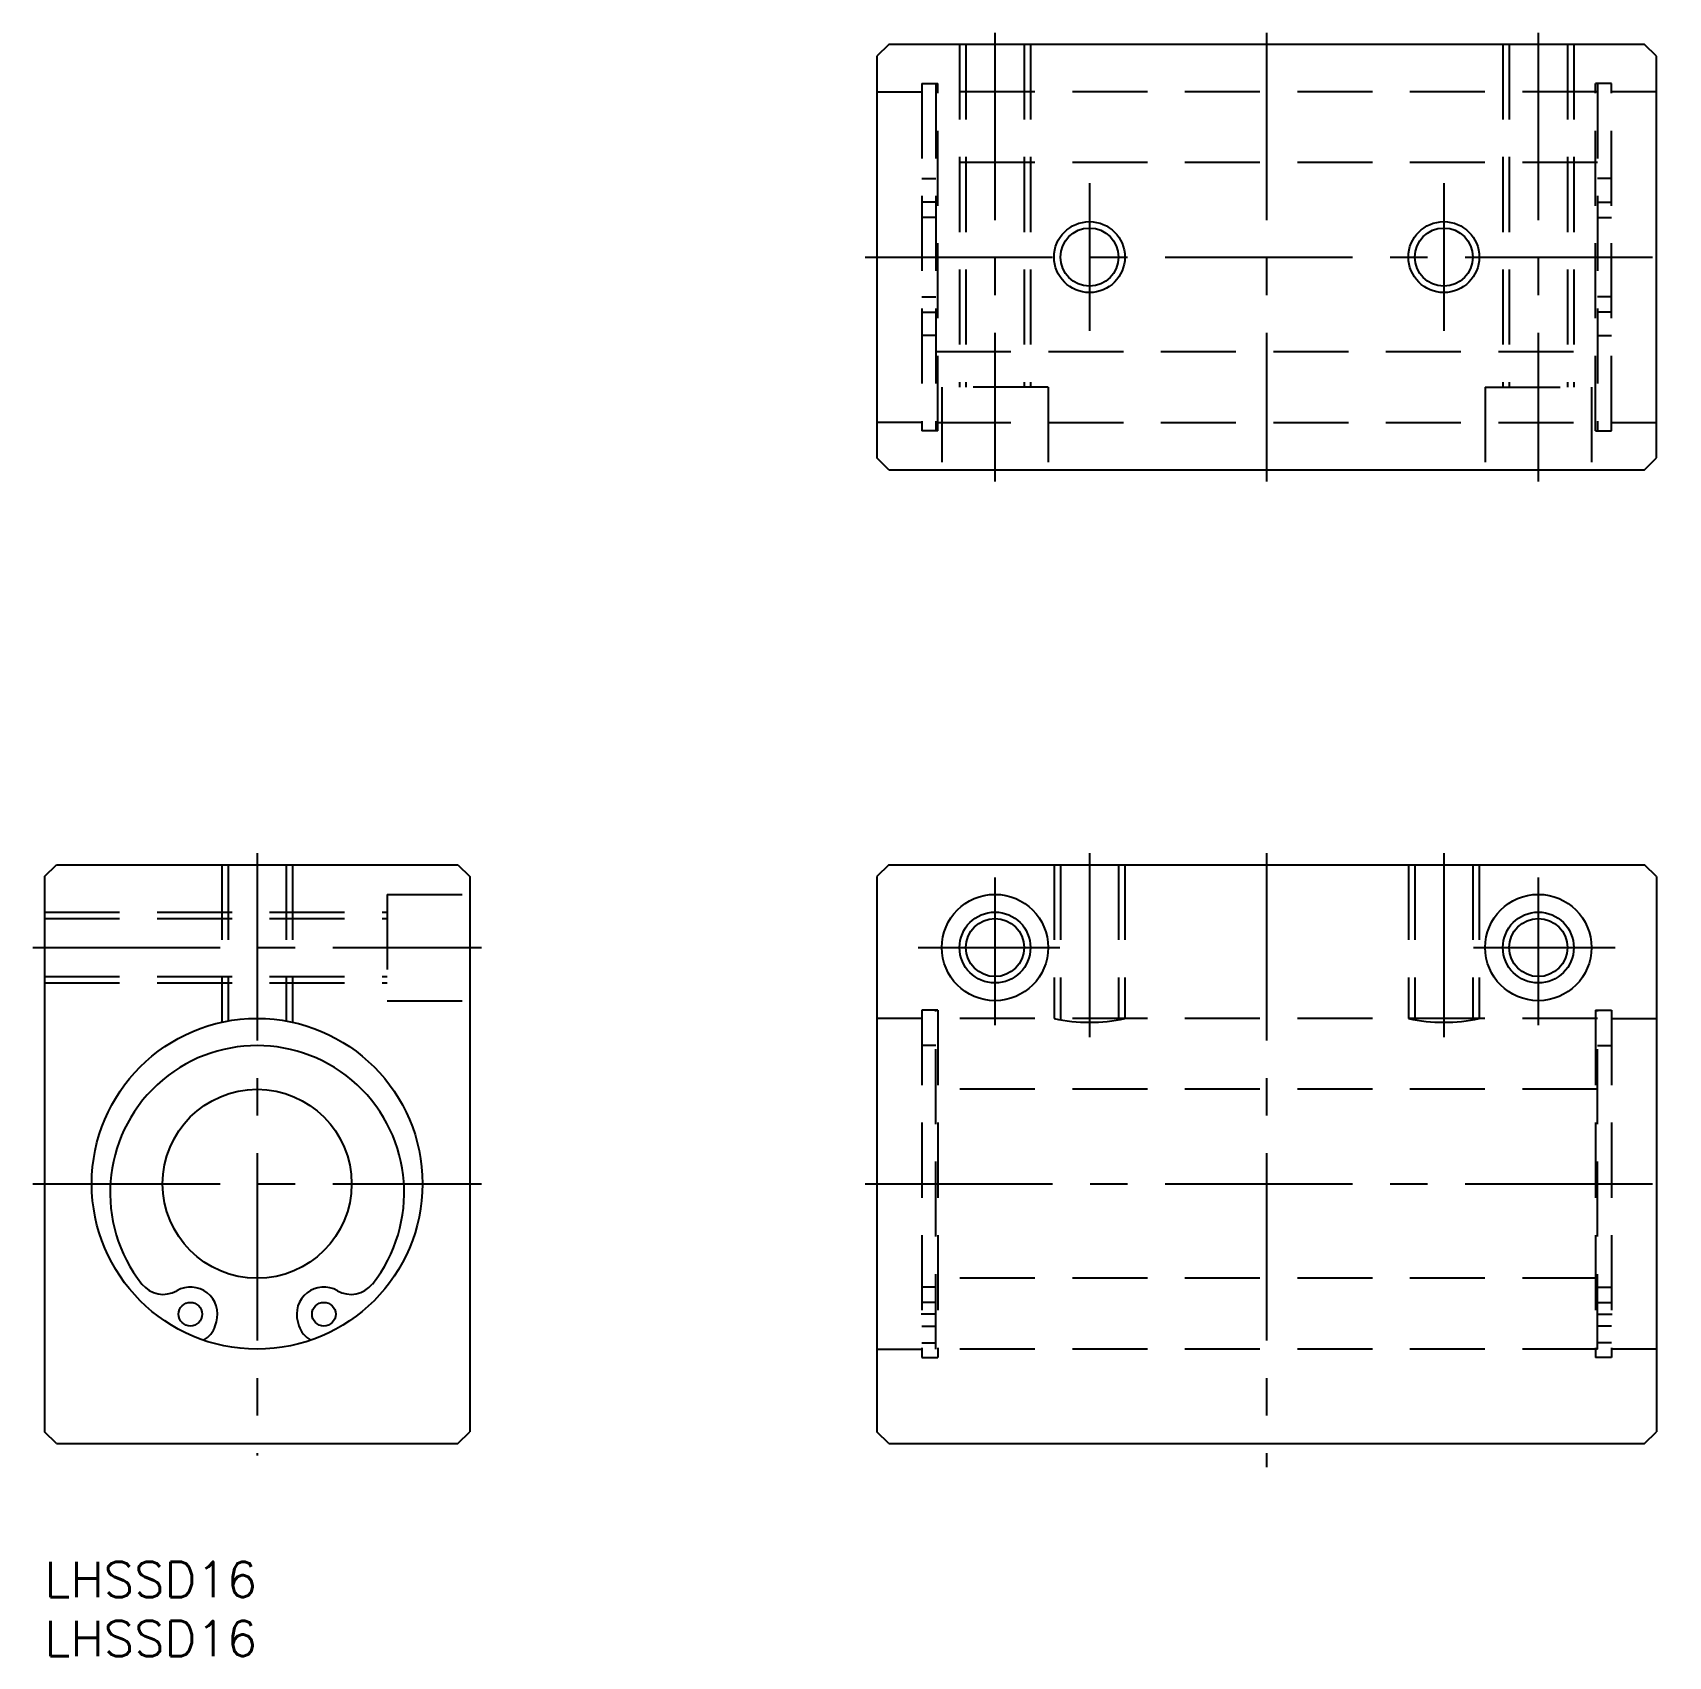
# Model space of a CAD drawing. Extents: x -1 to 137, y -8 to 129.
import ezdxf

# ---------------------------------------------------------------- set-up
doc = ezdxf.new("R2010")
doc.units = 0
doc.header["$LTSCALE"] = 0.5
doc.linetypes.add('CENTER', pattern=[50.8, 31.75, -6.35, 6.35, -6.35])
doc.linetypes.add('DASHED', pattern=[19.05, 12.7, -6.35])
for name, color, linetype in [('MSM_CENTER', 1, 'CENTER'), ('MSM_CONTINUOUS', 7, 'CONTINUOUS'), ('MSM_DASHED', 4, 'DASHED'), ('MSM_NARROW', 5, 'CONTINUOUS'), ('MSM_PART_NUMBER', 7, 'CONTINUOUS')]:
    doc.layers.add(name, color=color, linetype=linetype)
doc.styles.get("Standard").update_dxf_attribs({"font": 'txt.shx', "height": 3, "bigfont": 'bigfont.shx'})

# ---------------------------------------------------------------- blocks, each defined once
blk = doc.blocks.new('*U2')
at = {"layer": 'MSM_PART_NUMBER'}
blk.add_text('LHSSD16', height=3, dxfattribs=at).set_placement((0, -3))
blk = doc.blocks.new('*U3')
at = {"layer": 'MSM_PART_NUMBER'}
blk.add_text('LHSSD16', height=3, dxfattribs=at).set_placement((0, -8))

msp = doc.modelspace()

# ---------------------------------------------------------------- linework, layer by layer
at = {"layer": 'MSM_CENTER'}
for p, q in [((80.47, 129.45), (80.47, 91.45)), ((103.47, 129.45), (103.47, 91.45)), ((126.47, 129.45), (126.47, 91.45)), ((88.47, 116.7), (88.47, 104.2)), ((118.47, 116.7), (118.47, 104.2)), ((69.47, 110.45), (137.47, 110.45)), ((18, 60), (18, 9)), ((88.47, 60), (88.47, 44.42)), ((103.47, 60), (103.47, 8)), ((118.47, 60), (118.47, 44.42)), ((80.47, 57.92), (80.47, 45.42)), ((126.47, 57.92), (126.47, 45.42)), ((-1, 52), (37, 52)), ((73.97, 52), (85.97, 52)), ((120.97, 52), (132.97, 52)), ((-1, 32), (37, 32)), ((69.47, 32), (137.47, 32)), ((75.53, 20.96), (74.21, 20.96)), ((131.41, 20.96), (132.73, 20.96))]:
    msp.add_line(p, q, dxfattribs=at)
at = {"layer": 'MSM_CONTINUOUS'}
for p, q in [((71.47, 128.45), (70.47, 127.45)), ((70.47, 127.45), (70.47, 93.45)), ((135.47, 128.45), (71.47, 128.45)), ((136.47, 127.45), (135.47, 128.45)), ((136.47, 93.45), (136.47, 127.45)), ((71.47, 92.45), (70.47, 93.45)), ((135.47, 92.45), (136.47, 93.45)), ((71.47, 92.45), (135.47, 92.45)), ((0, 58), (1, 59)), ((1, 59), (35, 59)), ((35, 59), (36, 58)), ((71.47, 59), (70.47, 58)), ((71.47, 59), (135.47, 59)), ((136.47, 58), (135.47, 59)), ((0, 58), (0, 11)), ((36, 58), (36, 11)), ((70.47, 58), (70.47, 11)), ((136.47, 58), (136.47, 11)), ((36, 34.5), (36, 34.5)), ((14.46, 19.97), (14.56, 20.31)), ((21.44, 20.31), (21.54, 19.97)), ((1, 10), (0, 11)), ((1, 10), (35, 10)), ((35, 10), (36, 11)), ((71.47, 10), (70.47, 11)), ((71.47, 10), (135.47, 10)), ((135.47, 10), (136.47, 11))]:
    msp.add_line(p, q, dxfattribs=at)
for centre, radius in [((88.47, 110.45), 2.46), ((118.47, 110.45), 2.46), ((80.47, 52), 4.5), ((126.47, 52), 4.5), ((80.47, 52), 2.46), ((126.47, 52), 2.46), ((18, 32), 14), ((18, 32), 8), ((12.35, 20.96), 1), ((23.65, 20.96), 1)]:
    msp.add_circle(centre, radius, dxfattribs=at)
for centre, radius, start, end in [((18, 31.25), 12.45, 321.589, 218.411), ((10.05, 24.94), 2.3, 218.411, 300.0471), ((12.35, 20.96), 2.3, 343.5829, 120.0471), ((23.65, 20.96), 2.3, 59.9529, 196.4171), ((25.95, 24.94), 2.3, 239.9529, 321.589), ((12.54, 20.54), 2, 297.3274, 343.5829), ((23.46, 20.54), 2, 196.4171, 242.6726)]:
    msp.add_arc(centre, radius, start, end, dxfattribs=at)
at = {"layer": 'MSM_DASHED'}
for p, q in [((77.47, 128.45), (77.47, 99.45)), ((78.01, 128.45), (78.01, 99.45)), ((82.93, 128.45), (82.93, 99.45)), ((83.47, 128.45), (83.47, 99.45)), ((123.47, 128.45), (123.47, 99.45)), ((124.01, 128.45), (124.01, 99.45)), ((128.93, 128.45), (128.93, 99.45)), ((129.47, 128.45), (129.47, 99.45)), ((74.27, 125.15), (74.27, 95.75)), ((74.27, 125.15), (75.62, 125.15)), ((75.47, 125.15), (75.47, 95.75)), ((75.62, 95.75), (75.62, 125.15)), ((131.32, 95.75), (131.32, 125.15)), ((132.67, 125.15), (131.32, 125.15)), ((131.47, 125.15), (131.47, 95.75)), ((132.67, 95.75), (132.67, 125.15)), ((70.47, 124.45), (74.27, 124.45)), ((131.47, 124.45), (75.47, 124.45)), ((136.47, 124.45), (132.67, 124.45)), ((131.47, 118.45), (75.47, 118.45)), ((74.27, 117.1), (75.47, 117.1)), ((132.67, 117.1), (131.47, 117.1)), ((75.47, 115.1), (74.27, 115.1)), ((131.47, 115.1), (132.67, 115.1)), ((75.47, 113.8), (74.27, 113.8)), ((131.47, 113.8), (132.67, 113.8)), ((74.27, 107.1), (75.47, 107.1)), ((132.67, 107.1), (131.47, 107.1)), ((74.27, 105.8), (75.47, 105.8)), ((132.67, 105.8), (131.47, 105.8)), ((75.47, 103.8), (74.27, 103.8)), ((131.47, 103.8), (132.67, 103.8)), ((75.47, 102.45), (131.47, 102.45)), ((84.97, 99.45), (75.97, 99.45)), ((75.97, 99.45), (75.97, 92.45)), ((84.97, 99.45), (84.97, 92.45)), ((121.97, 99.45), (121.97, 92.45)), ((121.97, 99.45), (130.97, 99.45)), ((130.97, 99.45), (130.97, 92.45)), ((74.27, 96.45), (70.47, 96.45)), ((75.62, 95.75), (74.27, 95.75)), ((75.47, 96.45), (131.47, 96.45)), ((131.32, 95.75), (132.67, 95.75)), ((132.67, 96.45), (136.47, 96.45)), ((15, 59), (15, 45.67)), ((15.54, 59), (15.54, 45.78)), ((20.46, 59), (20.46, 45.78)), ((21, 59), (21, 45.67)), ((85.47, 59), (85.47, 46)), ((86.01, 59), (86.01, 45.89)), ((90.93, 59), (90.93, 45.89)), ((91.47, 59), (91.47, 46)), ((115.47, 59), (115.47, 46)), ((116.01, 59), (116.01, 45.89)), ((120.93, 59), (120.93, 45.89)), ((121.47, 59), (121.47, 46)), ((29, 56.5), (36, 56.5)), ((29, 56.5), (29, 47.5)), ((0, 55), (29, 55)), ((0, 54.46), (29, 54.46)), ((0, 49.54), (29, 49.54)), ((0, 49), (29, 49)), ((29, 47.5), (36, 47.5)), ((74.27, 46), (70.47, 46)), ((75.62, 46.7), (74.27, 46.7)), ((74.27, 46.7), (74.27, 17.3)), ((75.47, 18), (75.47, 46.7)), ((131.47, 46), (75.47, 46)), ((75.62, 46.7), (75.62, 17.3)), ((131.32, 46.7), (132.67, 46.7)), ((131.32, 46.7), (131.32, 17.3)), ((131.47, 18), (131.47, 46.7)), ((132.67, 46.7), (132.67, 17.3)), ((132.67, 46), (136.47, 46)), ((75.47, 43.7), (74.27, 43.7)), ((131.47, 43.7), (132.67, 43.7)), ((131.47, 40), (75.47, 40)), ((131.47, 24), (75.47, 24)), ((75.47, 23.26), (74.27, 23.26)), ((131.47, 23.26), (132.67, 23.26)), ((75.47, 21.96), (74.27, 21.96)), ((131.47, 21.96), (132.67, 21.96)), ((74.27, 19.96), (75.47, 19.96)), ((132.67, 19.96), (131.47, 19.96)), ((74.27, 18.54), (75.47, 18.54)), ((132.67, 18.54), (131.47, 18.54)), ((70.47, 18), (74.27, 18)), ((74.27, 17.3), (75.62, 17.3)), ((131.47, 18), (75.47, 18)), ((132.67, 17.3), (131.32, 17.3)), ((136.47, 18), (132.67, 18))]:
    msp.add_line(p, q, dxfattribs=at)
for centre in [(88.47, 59.67), (118.47, 59.67)]:
    msp.add_arc(centre, 14, 257.6264, 282.3736, dxfattribs=at)
at = {"layer": 'MSM_NARROW'}
for centre in [(88.47, 110.45), (118.47, 110.45), (80.47, 52), (126.47, 52)]:
    msp.add_circle(centre, 3, dxfattribs=at)

# ---------------------------------------------------------------- block references
at = {"layer": 'MSM_CONTINUOUS'}
for name in ['*U2', '*U3']:
    msp.add_blockref(name, (0, 0), dxfattribs=at)

doc.saveas('drawing.dxf')
